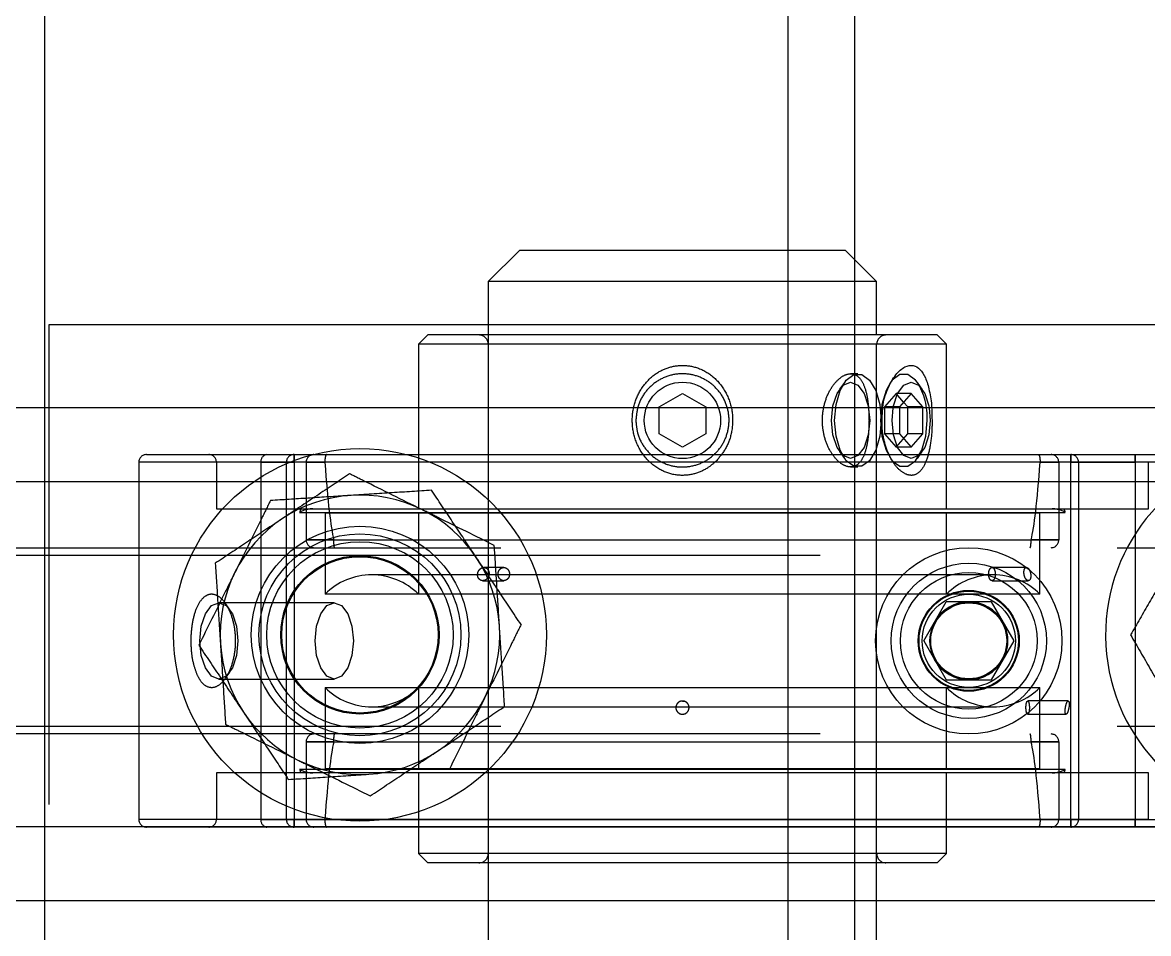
# Model space of a CAD drawing. Header units: metres. Extents: x 0 to 21025, y 0 to 14850.
# Drawn here: x 2041.1 to 2113.6, y 9340.4 to 9399.1 of the extents above; entities that cross this region are included whole.
import ezdxf

# ---------------------------------------------------------------- set-up
doc = ezdxf.new("R2010")
doc.units = ezdxf.units.M
doc.header["$LTSCALE"] = 25
doc.linetypes.add('HIDDEN2', pattern=[4.7625, 3.175, -1.5875])
for name, color, linetype in [('SL1', 8, 'Continuous'), ('SL4', 4, 'Continuous'), ('ST1', 7, 'HIDDEN2')]:
    doc.layers.add(name, color=color, linetype=linetype)

msp = doc.modelspace()

# ---------------------------------------------------------------- linework, layer by layer
at = {"layer": 'SL1'}
for p, q in [((2042.517, 9374.249), (2042.517, 9489.894)), ((2094.667, 8531.202), (2094.667, 9454.163)), ((2090.367, 8525.624), (2090.367, 9448.585)), ((2042.517, 9008.519), (2042.517, 9374.249))]:
    msp.add_line(p, q, dxfattribs=at)
at = {"layer": 'SL4'}
for p, q in [((2073.064, 9384.384), (2071.064, 9382.384)), ((2094.064, 9384.384), (2073.064, 9384.384)), ((2096.064, 9382.384), (2094.064, 9384.384)), ((2071.064, 9382.384), (2071.064, 9378.949)), ((2096.064, 9382.384), (2071.064, 9382.384)), ((2096.064, 9378.949), (2096.064, 9382.384)), ((2042.802, 9374.249), (2042.802, 9379.634)), ((2042.802, 9379.634), (2071.064, 9379.634)), ((2096.064, 9379.634), (2142.802, 9379.634)), ((2067.164, 9378.949), (2066.564, 9378.349)), ((2099.964, 9378.949), (2067.164, 9378.949)), ((2100.564, 9378.349), (2099.964, 9378.949)), ((2066.564, 9378.349), (2066.564, 9374.249)), ((2100.564, 9378.349), (2066.564, 9378.349)), ((2100.564, 9374.249), (2100.564, 9378.349)), ((2098.996, 9375.456), (2098.684, 9375.898)), ((2098.287, 9375.181), (2097.537, 9374.315)), ((2099.037, 9374.315), (2098.287, 9375.181)), ((2098.062, 9374.315), (2097.799, 9374.618)), ((2248.821, 9374.249), (1961.996, 9374.249)), ((2097.537, 9374.315), (2097.537, 9374.249)), ((2098.062, 9374.249), (2098.062, 9374.315)), ((2099.037, 9374.315), (2098.062, 9374.315)), ((2099.037, 9374.249), (2099.037, 9374.315)), ((2248.996, 9369.491), (1957.238, 9369.491)), ((2099.097, 9359.249), (2100.547, 9361.759)), ((2103.445, 9361.759), (2100.547, 9361.759)), ((2103.445, 9361.759), (2104.894, 9359.249)), ((2099.097, 9359.249), (2100.547, 9356.739)), ((2104.894, 9359.249), (2103.445, 9356.739)), ((2100.547, 9356.739), (2103.445, 9356.739)), ((2215.019, 9347.261), (1988.496, 9347.261)), ((2248.996, 9342.499), (1957.238, 9342.499))]:
    msp.add_line(p, q, dxfattribs=at)
at = {"layer": 'SL4', "flags": 128}
for points in [[(2098.684, 9375.898), (2098.568, 9376.047), (2098.078, 9376.403), (2097.557, 9376.403), (2097.068, 9376.047), (2096.952, 9375.898)], [(2097.124, 9374.249), (2097.151, 9374.389), (2097.417, 9375.187), (2097.816, 9375.72), (2098.287, 9375.907), (2098.757, 9375.72), (2099.156, 9375.187), (2099.422, 9374.389), (2099.449, 9374.249)]]:
    msp.add_lwpolyline(points, dxfattribs=at)
at = {"layer": 'SL4'}
for radius in [6, 5, 4.4]:
    msp.add_circle((2101.996, 9359.249), radius, dxfattribs=at)
for start, end in [(90, 150), (30, 90), (150, 210), (330, 30), (210, 270), (270, 330)]:
    msp.add_arc((2101.996, 9359.249), 2.51, start, end, dxfattribs=at)
msp.add_open_spline([(2096.464, 9374.249), (2096.465, 9374.266), (2096.48, 9374.707), (2096.762, 9375.501), (2097.262, 9376.424), (2097.868, 9376.944), (2098.42, 9377.039), (2098.874, 9376.776), (2099.23, 9376.212), (2099.474, 9375.359), (2099.598, 9374.654), (2099.604, 9374.256), (2099.604, 9374.249)], degree=3, knots=[0, 0, 0, 0, 0.00591, 0.146955, 0.285029, 0.413687, 0.529459, 0.63783, 0.74813, 0.86729, 0.997456, 1, 1, 1, 1], dxfattribs=at)
at = {"layer": 'ST1'}
for p, q in [((2071.064, 9379.634), (2096.064, 9379.634)), ((2071.064, 9378.949), (2071.064, 9287.384)), ((2096.064, 9287.384), (2096.064, 9378.949)), ((2071.064, 9378.349), (2071.064, 9345.549)), ((2096.064, 9345.549), (2096.064, 9378.349)), ((2093.992, 9375.898), (2093.68, 9375.456)), ((2094.858, 9376.449), (2094.382, 9376.449)), ((2097.188, 9376.232), (2096.952, 9375.898)), ((2082.064, 9374.315), (2083.564, 9375.181)), ((2083.564, 9375.181), (2085.064, 9374.315)), ((2097.312, 9375.181), (2096.562, 9374.315)), ((2097.799, 9374.618), (2097.312, 9375.181)), ((2098.287, 9375.181), (2097.312, 9375.181)), ((2042.802, 9229.634), (2042.802, 9374.249)), ((2066.564, 9374.249), (2066.564, 9367.749)), ((2082.064, 9372.583), (2082.064, 9374.315)), ((2085.064, 9374.315), (2085.064, 9372.583)), ((2097.537, 9374.315), (2096.562, 9374.315)), ((2096.562, 9374.315), (2096.562, 9372.583)), ((2097.057, 9373.449), (2097.124, 9374.249)), ((2097.537, 9374.249), (2097.537, 9372.583)), ((2098.062, 9372.583), (2098.062, 9374.249)), ((2099.037, 9372.583), (2099.037, 9374.249)), ((2100.564, 9367.749), (2100.564, 9374.249)), ((2083.564, 9371.717), (2082.064, 9372.583)), ((2085.064, 9372.583), (2083.564, 9371.717)), ((2097.537, 9372.583), (2096.562, 9372.583)), ((2096.562, 9372.583), (2097.312, 9371.717)), ((2097.312, 9371.717), (2098.062, 9372.583)), ((2097.537, 9372.583), (2098.287, 9371.717)), ((2099.037, 9372.583), (2098.062, 9372.583)), ((2098.287, 9371.717), (2099.037, 9372.583)), ((2098.287, 9371.717), (2097.312, 9371.717)), ((2049.064, 9371.249), (2056.812, 9371.249)), ((2056.812, 9371.249), (2058.564, 9371.249)), ((2058.564, 9371.249), (2058.564, 9370.749)), ((2058.564, 9371.249), (2059.839, 9371.249)), ((2058.564, 9370.749), (2058.564, 9371.249)), ((2059.839, 9371.249), (2060.657, 9371.249)), ((2060.657, 9371.249), (2106.472, 9371.249)), ((2093.68, 9371.441), (2093.992, 9370.999)), ((2096.952, 9370.999), (2097.186, 9370.668)), ((2098.684, 9370.999), (2098.996, 9371.441)), ((2106.472, 9371.249), (2107.289, 9371.249)), ((2107.289, 9371.249), (2108.564, 9371.249)), ((2108.564, 9371.249), (2108.564, 9370.749)), ((2108.564, 9371.249), (2112.714, 9371.249)), ((2108.564, 9370.749), (2108.564, 9371.249)), ((2112.714, 9371.249), (2112.714, 9370.749)), ((2112.714, 9371.249), (2145.064, 9371.249)), ((2112.714, 9370.749), (2112.714, 9371.249)), ((2048.564, 9370.749), (2048.564, 9347.749)), ((2056.425, 9370.749), (2048.613, 9370.749)), ((2053.564, 9370.749), (2053.564, 9367.749)), ((2113.564, 9370.749), (2053.564, 9370.749)), ((2058.064, 9370.749), (2056.425, 9370.749)), ((2056.425, 9370.749), (2056.425, 9347.749)), ((2056.425, 9370.749), (2058.064, 9370.749)), ((2058.064, 9347.749), (2058.064, 9370.749)), ((2058.564, 9370.749), (2058.064, 9370.749)), ((2058.064, 9370.749), (2058.564, 9370.749)), ((2059.339, 9370.749), (2058.564, 9370.749)), ((2058.564, 9370.749), (2058.564, 9347.749)), ((2059.339, 9370.749), (2059.339, 9365.749)), ((2060.542, 9370.749), (2059.339, 9370.749)), ((2059.339, 9370.749), (2060.542, 9370.749)), ((2060.541, 9370.765), (2060.542, 9370.749)), ((2106.587, 9370.765), (2060.541, 9370.765)), ((2113.564, 9370.749), (2084.812, 9370.749)), ((2094.386, 9370.449), (2094.858, 9370.449)), ((2106.586, 9370.749), (2106.587, 9370.765)), ((2107.789, 9370.749), (2106.586, 9370.749)), ((2106.586, 9370.749), (2107.789, 9370.749)), ((2107.789, 9370.749), (2107.789, 9365.749)), ((2108.564, 9370.749), (2107.789, 9370.749)), ((2108.564, 9347.749), (2108.564, 9370.749)), ((2109.064, 9370.749), (2108.564, 9370.749)), ((2108.564, 9370.749), (2109.064, 9370.749)), ((2109.064, 9370.749), (2109.064, 9347.749)), ((2112.714, 9370.749), (2109.064, 9370.749)), ((2109.064, 9370.749), (2112.714, 9370.749)), ((2112.714, 9370.749), (2112.714, 9347.749)), ((2145.064, 9370.749), (2112.714, 9370.749)), ((2113.564, 9367.749), (2113.564, 9370.749)), ((2251.996, 9369.491), (1957.238, 9369.491)), ((2053.564, 9367.749), (2083.564, 9367.749)), ((2058.917, 9367.526), (2108.211, 9367.526)), ((2060.554, 9367.499), (2083.564, 9367.499)), ((2060.554, 9367.499), (2060.554, 9362.254)), ((2066.564, 9367.499), (2066.564, 9362.254)), ((2083.564, 9367.749), (2113.564, 9367.749)), ((2083.564, 9367.499), (2106.575, 9367.499)), ((2100.564, 9362.254), (2100.564, 9367.499)), ((2106.575, 9362.254), (2106.575, 9367.499)), ((2059.339, 9365.749), (2061.119, 9365.749)), ((2061.119, 9365.749), (2059.339, 9365.749)), ((2061.119, 9365.749), (2061.117, 9365.765)), ((2061.117, 9365.765), (2106.011, 9365.765)), ((2106.011, 9365.765), (2106.009, 9365.749)), ((2106.009, 9365.749), (2107.789, 9365.749)), ((2107.789, 9365.749), (2106.009, 9365.749)), ((1992.496, 9365.249), (2211.496, 9365.249)), ((2211.496, 9364.749), (1992.496, 9364.749)), ((2072.059, 9363.974), (2070.781, 9363.974)), ((2105.706, 9363.974), (2103.492, 9363.974)), ((2103.569, 9363.499), (2063.559, 9363.499)), ((2070.71, 9363.124), (2072.059, 9363.124)), ((2103.492, 9363.124), (2105.828, 9363.124)), ((2106.575, 9362.254), (2060.554, 9362.254)), ((2061.148, 9361.707), (2053.722, 9361.707)), ((2054.432, 9361.256), (2054.147, 9361.659)), ((2054.156, 9356.851), (2054.432, 9357.241)), ((2053.722, 9356.79), (2061.148, 9356.79)), ((2060.554, 9356.243), (2106.575, 9356.243)), ((2060.554, 9356.243), (2060.554, 9350.999)), ((2066.564, 9356.243), (2066.564, 9350.999)), ((2100.564, 9350.999), (2100.564, 9356.243)), ((2106.575, 9350.999), (2106.575, 9356.243)), ((2063.559, 9354.999), (2103.569, 9354.999)), ((2108.397, 9355.374), (2105.791, 9355.374)), ((2083.799, 9354.594), (2083.771, 9354.582)), ((2083.854, 9354.64), (2083.799, 9354.594)), ((2105.79, 9354.524), (2108.261, 9354.524)), ((1992.496, 9353.749), (2211.496, 9353.749)), ((2211.496, 9353.249), (1992.496, 9353.249)), ((2061.119, 9352.749), (2059.339, 9352.749)), ((2059.339, 9352.749), (2059.339, 9347.749)), ((2059.339, 9352.749), (2061.119, 9352.749)), ((2061.117, 9352.732), (2061.119, 9352.749)), ((2106.011, 9352.732), (2061.117, 9352.732)), ((2107.789, 9352.749), (2106.009, 9352.749)), ((2106.009, 9352.749), (2106.011, 9352.732)), ((2106.009, 9352.749), (2107.789, 9352.749)), ((2107.789, 9352.749), (2107.789, 9347.749)), ((2113.564, 9350.749), (2053.564, 9350.749)), ((2053.564, 9350.749), (2053.564, 9347.749)), ((2108.211, 9350.971), (2058.917, 9350.971)), ((2083.564, 9350.999), (2060.554, 9350.999)), ((2066.564, 9350.749), (2066.564, 9345.549)), ((2106.575, 9350.999), (2083.564, 9350.999)), ((2100.564, 9345.549), (2100.564, 9350.749)), ((2113.564, 9347.749), (2113.564, 9350.749)), ((2056.425, 9347.749), (2048.613, 9347.749)), ((2113.564, 9347.749), (2053.564, 9347.749)), ((2056.425, 9347.749), (2058.064, 9347.749)), ((2058.064, 9347.749), (2056.425, 9347.749)), ((2058.564, 9347.749), (2058.064, 9347.749)), ((2058.064, 9347.749), (2058.564, 9347.749)), ((2058.564, 9347.749), (2059.339, 9347.749)), ((2058.564, 9347.749), (2058.564, 9347.249)), ((2058.564, 9347.249), (2058.564, 9347.749)), ((2059.339, 9347.749), (2060.542, 9347.749)), ((2060.542, 9347.749), (2059.339, 9347.749)), ((2060.542, 9347.749), (2060.541, 9347.732)), ((2060.541, 9347.732), (2106.587, 9347.732)), ((2106.586, 9347.749), (2107.789, 9347.749)), ((2106.587, 9347.732), (2106.586, 9347.749)), ((2107.789, 9347.749), (2106.586, 9347.749)), ((2107.789, 9347.749), (2108.564, 9347.749)), ((2108.564, 9347.749), (2108.564, 9347.249)), ((2109.064, 9347.749), (2108.564, 9347.749)), ((2108.564, 9347.249), (2108.564, 9347.749)), ((2108.564, 9347.749), (2109.064, 9347.749)), ((2109.064, 9347.749), (2112.714, 9347.749)), ((2112.714, 9347.749), (2109.064, 9347.749)), ((2112.714, 9347.749), (2112.714, 9347.249)), ((2112.714, 9347.749), (2145.064, 9347.749)), ((2112.714, 9347.249), (2112.714, 9347.749)), ((2251.996, 9347.261), (1951.996, 9347.261)), ((2056.812, 9347.249), (2049.064, 9347.249)), ((2058.564, 9347.249), (2056.812, 9347.249)), ((2059.839, 9347.249), (2058.564, 9347.249)), ((2060.657, 9347.249), (2059.839, 9347.249)), ((2106.472, 9347.249), (2060.657, 9347.249)), ((2107.289, 9347.249), (2106.472, 9347.249)), ((2108.564, 9347.249), (2107.289, 9347.249)), ((2112.714, 9347.249), (2108.564, 9347.249)), ((2145.064, 9347.249), (2112.714, 9347.249)), ((2100.564, 9345.549), (2066.564, 9345.549)), ((2066.564, 9345.549), (2067.164, 9344.949)), ((2099.964, 9344.949), (2100.564, 9345.549)), ((2099.964, 9344.949), (2067.164, 9344.949))]:
    msp.add_line(p, q, dxfattribs=at)
at = {"layer": 'ST1', "flags": 128}
for points in [[(2093.16, 9373.449), (2093.254, 9374.389), (2093.52, 9375.187), (2093.919, 9375.72), (2094.389, 9375.907), (2094.86, 9375.72), (2095.259, 9375.187), (2095.525, 9374.389), (2095.619, 9373.449), (2095.525, 9372.508), (2095.259, 9371.71), (2094.86, 9371.177), (2094.389, 9370.99), (2093.919, 9371.177), (2093.52, 9371.71), (2093.254, 9372.508), (2093.16, 9373.449)], [(2096.358, 9373.449), (2096.268, 9372.423), (2096.007, 9371.52), (2095.608, 9370.851), (2095.119, 9370.494), (2094.598, 9370.494), (2094.108, 9370.851), (2093.709, 9371.52), (2093.449, 9372.423), (2093.358, 9373.449), (2093.449, 9374.475), (2093.709, 9375.377), (2094.108, 9376.047), (2094.598, 9376.403), (2095.119, 9376.403), (2095.608, 9376.047), (2096.007, 9375.377), (2096.268, 9374.475), (2096.358, 9373.449)], [(2096.952, 9375.898), (2096.669, 9375.377), (2096.408, 9374.475), (2096.318, 9373.449), (2096.408, 9372.423), (2096.669, 9371.52), (2097.068, 9370.851), (2097.557, 9370.494), (2098.078, 9370.494), (2098.568, 9370.851), (2098.967, 9371.52), (2099.227, 9372.423), (2099.318, 9373.449)], [(2099.449, 9374.249), (2099.516, 9373.449), (2099.422, 9372.508), (2099.156, 9371.71), (2098.757, 9371.177), (2098.287, 9370.99), (2097.816, 9371.177), (2097.417, 9371.71), (2097.151, 9372.508), (2097.057, 9373.449), (2097.057, 9373.449)], [(2053.722, 9361.707), (2054.192, 9361.52), (2054.591, 9360.987), (2054.858, 9360.189), (2054.951, 9359.249), (2054.858, 9358.308), (2054.591, 9357.51), (2054.192, 9356.977), (2053.722, 9356.79), (2053.252, 9356.977), (2052.853, 9357.51), (2052.586, 9358.308), (2052.493, 9359.249), (2052.586, 9360.189), (2052.853, 9360.987), (2053.252, 9361.52), (2053.722, 9361.707)], [(2062.378, 9359.249), (2062.284, 9358.308), (2062.018, 9357.51), (2061.619, 9356.977), (2061.148, 9356.79), (2060.678, 9356.977), (2060.279, 9357.51), (2060.013, 9358.308), (2059.919, 9359.249), (2060.013, 9360.189), (2060.279, 9360.987), (2060.678, 9361.52), (2061.148, 9361.707), (2061.619, 9361.52), (2062.018, 9360.987), (2062.284, 9360.189), (2062.378, 9359.249)]]:
    msp.add_lwpolyline(points, dxfattribs=at)
at = {"layer": 'ST1'}
for centre, radius in [((2083.564, 9373.449), 2.459), ((2062.802, 9359.634), 12), ((2062.802, 9359.634), 7), ((2062.802, 9359.634), 6.5), ((2062.802, 9359.634), 6), ((2062.802, 9359.634), 5.1), ((2062.802, 9359.634), 5.036), ((2101.996, 9359.249), 4.4), ((2101.996, 9359.249), 3.25), ((2101.996, 9359.249), 3.25), ((2101.996, 9359.249), 3.2), ((2101.996, 9359.249), 3), ((2101.996, 9359.249), 2.5), ((2101.996, 9359.249), 2.445)]:
    msp.add_circle(centre, radius, dxfattribs=at)
for centre, radius, start, end in [((2070.464, 9378.349), 0.6, 0, 90), ((2096.664, 9378.349), 0.6, 90, 180), ((2094.982, 9373.633), 4.34, 357.56146, 31.46017), ((2122.802, 9359.634), 12, 17.92265, 270), ((2049.064, 9370.749), 0.5, 90, 180), ((2053.064, 9370.749), 0.5, 0, 90), ((2056.877, 9370.798), 0.455, 98.12626, 186.29276), ((2058.564, 9370.749), 0.5, 90, 180), ((2059.839, 9370.749), 0.5, 90, 180), ((2107.289, 9370.749), 0.5, 0, 90), ((2108.564, 9370.749), 0.5, 0, 90), ((2062.802, 9359.634), 9, 63.66434, 123.66434), ((2059.758, 9366.049), 1.7, 90, 119.64451), ((2083.564, 9359.249), 26, 160.91788, 161.43593), ((2062.802, 9359.634), 9, 3.66434, 63.66434), ((2107.37, 9366.049), 1.7, 60.35549, 90), ((2083.564, 9359.249), 26, 18.56407, 19.08212), ((2062.802, 9359.634), 9, 123.66434, 183.66434), ((2059.839, 9365.749), 0.5, 180, 270), ((2107.289, 9365.749), 0.5, 270, 0), ((2063.559, 9359.249), 4.25, 90, 135), ((2063.559, 9359.249), 4.25, 45, 90), ((2103.569, 9359.249), 4.25, 90, 135), ((2103.569, 9359.249), 4.25, 45, 90), ((2062.802, 9359.634), 9, 303.66434, 3.66434), ((2062.802, 9359.634), 9, 183.66434, 243.66434), ((2063.559, 9359.249), 4.25, 225, 270), ((2063.559, 9359.249), 4.25, 270, 315), ((2103.569, 9359.249), 4.25, 225, 270), ((2103.569, 9359.249), 4.25, 270, 315), ((2059.839, 9352.749), 0.5, 90, 180), ((2107.289, 9352.749), 0.5, 0, 90), ((2062.802, 9359.634), 9, 243.66434, 303.66434), ((2083.564, 9359.249), 26, 198.56407, 199.08212), ((2059.758, 9352.449), 1.7, 240.35549, 270), ((2107.37, 9352.449), 1.7, 270, 299.64451), ((2083.564, 9359.249), 26, 340.91788, 341.43593), ((2049.064, 9347.749), 0.5, 180, 270), ((2053.064, 9347.749), 0.5, 270, 0), ((2056.877, 9347.699), 0.455, 173.70724, 261.87374), ((2058.564, 9347.749), 0.5, 180, 270), ((2059.839, 9347.749), 0.5, 180, 270), ((2107.289, 9347.749), 0.5, 270, 0), ((2108.564, 9347.749), 0.5, 270, 0), ((2070.464, 9345.549), 0.6, 270, 0), ((2096.664, 9345.549), 0.6, 180, 270)]:
    msp.add_arc(centre, radius, start, end, dxfattribs=at)
for centre, start_param, end_param in [((2061.379, 9427.691), 2.718733, 3.012905), ((2105.749, 9427.691), 3.27028, 3.564453), ((2061.379, 9290.806), 0.128688, 0.42286), ((2105.749, 9290.806), 5.860325, 6.154498)]:
    msp.add_ellipse(centre, major_axis=(0, 62.443), ratio=0.03267, start_param=start_param, end_param=end_param, dxfattribs=at)
for points, knots in [([(2085.733, 9370.827), (2085.95, 9371.084), (2086.422, 9371.643), (2086.795, 9372.755), (2086.826, 9374.008), (2086.438, 9375.229), (2085.676, 9376.229), (2084.66, 9376.856), (2083.573, 9377.052), (2082.558, 9376.87), (2081.665, 9376.379), (2080.93, 9375.599), (2080.429, 9374.554), (2080.266, 9373.329), (2080.51, 9372.075), (2081.152, 9370.979), (2082.099, 9370.21), (2083.183, 9369.866), (2084.23, 9369.929), (2085.099, 9370.276), (2085.538, 9370.658), (2085.733, 9370.827)], [0, 0, 0, 0, 0.04745, 0.103248, 0.162056, 0.221908, 0.281024, 0.336861, 0.387261, 0.433653, 0.47991, 0.52936, 0.583473, 0.64144, 0.701139, 0.760736, 0.81805, 0.870385, 0.917776, 0.963632, 1, 1, 1, 1]), ([(2080.564, 9373.449), (2080.596, 9373.78), (2080.661, 9374.444), (2081.161, 9375.331), (2081.906, 9376.018), (2082.851, 9376.422), (2083.87, 9376.489), (2084.842, 9376.223), (2085.675, 9375.658), (2086.286, 9374.842), (2086.593, 9373.863), (2086.559, 9372.846), (2086.201, 9371.908), (2085.557, 9371.131), (2084.681, 9370.602), (2083.677, 9370.394), (2082.673, 9370.527), (2081.772, 9370.974), (2081.064, 9371.694), (2080.635, 9372.563), (2080.586, 9373.176), (2080.564, 9373.449)], [0, 0, 0, 0, 0.052628, 0.10522, 0.158773, 0.212997, 0.266197, 0.318318, 0.370893, 0.424779, 0.478873, 0.531644, 0.583647, 0.636606, 0.690767, 0.74453, 0.796954, 0.849149, 0.902518, 0.956758, 1, 1, 1, 1]), ([(2095.573, 9373.449), (2095.564, 9373.78), (2095.546, 9374.444), (2095.394, 9375.331), (2095.132, 9376.018), (2094.74, 9376.422), (2094.245, 9376.489), (2093.704, 9376.223), (2093.185, 9375.658), (2092.771, 9374.842), (2092.552, 9373.863), (2092.577, 9372.846), (2092.83, 9371.908), (2093.262, 9371.131), (2093.798, 9370.602), (2094.345, 9370.394), (2094.818, 9370.527), (2095.182, 9370.974), (2095.425, 9371.694), (2095.553, 9372.563), (2095.567, 9373.176), (2095.573, 9373.449)], [0, 0, 0, 0, 0.052628, 0.10522, 0.158773, 0.212997, 0.266197, 0.318318, 0.370893, 0.424779, 0.478873, 0.531644, 0.583647, 0.636606, 0.690767, 0.74453, 0.796954, 0.849149, 0.902518, 0.956758, 1, 1, 1, 1]), ([(2098.013, 9369.956), (2097.829, 9370.056), (2097.467, 9370.252), (2096.968, 9370.954), (2096.583, 9371.888), (2096.362, 9373.045), (2096.43, 9373.847), (2096.464, 9374.249)], [0, 0, 0, 0, 0.188446, 0.370052, 0.568648, 0.784106, 1, 1, 1, 1]), ([(2099.604, 9374.249), (2099.621, 9373.841), (2099.655, 9373.01), (2099.532, 9371.78), (2099.27, 9370.751), (2098.86, 9370.087), (2098.411, 9369.864), (2098.119, 9369.931), (2098.013, 9369.956)], [0, 0, 0, 0, 0.183853, 0.375084, 0.564563, 0.744484, 0.907295, 1, 1, 1, 1]), ([(2060.657, 9371.249), (2060.656, 9371.249), (2060.647, 9371.248), (2060.625, 9371.238), (2060.594, 9371.184), (2060.565, 9371.075), (2060.546, 9370.93), (2060.543, 9370.82), (2060.541, 9370.765)], [0, 0, 0, 0, 0.00841, 0.140315, 0.359805, 0.574575, 0.787251, 1, 1, 1, 1]), ([(2106.472, 9371.249), (2106.472, 9371.249), (2106.481, 9371.248), (2106.503, 9371.238), (2106.535, 9371.184), (2106.563, 9371.075), (2106.582, 9370.93), (2106.585, 9370.82), (2106.587, 9370.765)], [0, 0, 0, 0, 0.00841, 0.140315, 0.359805, 0.574575, 0.787251, 1, 1, 1, 1]), ([(2062.137, 9370.005), (2061.435, 9369.537), (2060.018, 9368.593), (2058.552, 9367.617), (2057.813, 9367.124)], [0, 0, 0, 0, 0.495458, 1, 1, 1, 1]), ([(2066.794, 9367.699), (2065.527, 9368.327), (2063.951, 9369.107), (2062.435, 9369.857), (2062.137, 9370.005)], [0, 0, 0, 0, 0.803647, 1, 1, 1, 1]), ([(2067.412, 9368.947), (2066.57, 9368.893), (2064.87, 9368.784), (2063.113, 9368.672), (2062.226, 9368.615)], [0, 0, 0, 0, 0.495458, 1, 1, 1, 1]), ([(2070.292, 9364.623), (2070.224, 9364.725), (2069.707, 9365.501), (2068.732, 9366.965), (2067.855, 9368.282), (2067.412, 9368.947)], [0, 0, 0, 0, 0.07009, 0.530784, 1, 1, 1, 1]), ([(2057.041, 9368.283), (2056.847, 9367.892), (2056.096, 9366.374), (2055.315, 9364.797), (2054.736, 9363.626)], [0, 0, 0, 0, 0.257551, 1, 1, 1, 1]), ([(2062.226, 9368.615), (2062.104, 9368.607), (2061.173, 9368.548), (2059.418, 9368.435), (2057.838, 9368.334), (2057.041, 9368.283)], [0, 0, 0, 0, 0.07009, 0.530784, 1, 1, 1, 1]), ([(2071.451, 9365.394), (2070.253, 9365.987), (2068.717, 9366.748), (2067.142, 9367.528), (2066.794, 9367.699)], [0, 0, 0, 0, 0.779636, 1, 1, 1, 1]), ([(2057.813, 9367.124), (2057.71, 9367.056), (2056.934, 9366.539), (2055.47, 9365.564), (2054.153, 9364.687), (2053.488, 9364.244)], [0, 0, 0, 0, 0.07009, 0.530784, 1, 1, 1, 1]), ([(2061.185, 9365.249), (2061.176, 9365.256), (2061.159, 9365.27), (2061.138, 9365.385), (2061.123, 9365.551), (2061.121, 9365.683), (2061.119, 9365.749)], [0, 0, 0, 0, 0.2499999, 0.4999999, 0.7499999, 1, 1, 1, 1]), ([(2105.944, 9365.249), (2105.952, 9365.256), (2105.969, 9365.27), (2105.99, 9365.385), (2106.006, 9365.551), (2106.008, 9365.683), (2106.009, 9365.749)], [0, 0, 0, 0, 0.25, 0.5, 0.75, 1, 1, 1, 1]), ([(2071.783, 9360.209), (2071.775, 9360.332), (2071.716, 9361.263), (2071.603, 9363.018), (2071.502, 9364.597), (2071.451, 9365.394)], [0, 0, 0, 0, 0.07009, 0.530784, 1, 1, 1, 1]), ([(2073.173, 9360.298), (2072.705, 9361), (2071.761, 9362.418), (2070.785, 9363.883), (2070.292, 9364.623)], [0, 0, 0, 0, 0.495458, 1, 1, 1, 1]), ([(2054.736, 9363.626), (2054.526, 9363.203), (2053.746, 9361.627), (2052.986, 9360.092), (2052.431, 9358.969)], [0, 0, 0, 0, 0.268634, 1, 1, 1, 1]), ([(2053.488, 9364.244), (2053.542, 9363.402), (2053.651, 9361.702), (2053.763, 9359.945), (2053.82, 9359.058)], [0, 0, 0, 0, 0.495458, 1, 1, 1, 1]), ([(2071.105, 9363.493), (2071.111, 9363.541), (2071.121, 9363.638), (2071.083, 9363.776), (2071.009, 9363.886), (2070.904, 9363.957), (2070.782, 9363.982), (2070.657, 9363.958), (2070.542, 9363.889), (2070.449, 9363.783), (2070.389, 9363.65), (2070.368, 9363.504), (2070.39, 9363.362), (2070.454, 9363.242), (2070.551, 9363.157), (2070.669, 9363.118), (2070.794, 9363.127), (2070.914, 9363.182), (2071.014, 9363.278), (2071.078, 9363.388), (2071.098, 9363.463), (2071.105, 9363.493)], [0, 0, 0, 0, 0.054736, 0.109478, 0.16399, 0.217847, 0.270979, 0.323642, 0.376288, 0.429367, 0.483144, 0.537587, 0.592374, 0.64702, 0.701097, 0.754439, 0.80721, 0.859817, 0.912724, 0.966267, 1, 1, 1, 1]), ([(2072.059, 9363.974), (2072.018, 9363.969), (2071.935, 9363.959), (2071.825, 9363.886), (2071.742, 9363.778), (2071.695, 9363.644), (2071.688, 9363.498), (2071.723, 9363.359), (2071.796, 9363.241), (2071.899, 9363.157), (2072.019, 9363.118), (2072.145, 9363.127), (2072.262, 9363.184), (2072.356, 9363.282), (2072.416, 9363.41), (2072.436, 9363.553), (2072.413, 9363.696), (2072.351, 9363.823), (2072.255, 9363.918), (2072.152, 9363.967), (2072.085, 9363.972), (2072.059, 9363.974)], [0, 0, 0, 0, 0.053682, 0.107365, 0.161053, 0.214745, 0.26843, 0.322109, 0.375792, 0.429482, 0.483172, 0.536855, 0.590534, 0.644219, 0.697911, 0.751599, 0.805279, 0.85896, 0.912648, 0.96634, 1, 1, 1, 1]), ([(2103.492, 9363.974), (2103.468, 9363.969), (2103.42, 9363.959), (2103.355, 9363.886), (2103.306, 9363.778), (2103.277, 9363.644), (2103.273, 9363.498), (2103.294, 9363.359), (2103.338, 9363.241), (2103.398, 9363.157), (2103.469, 9363.118), (2103.541, 9363.127), (2103.608, 9363.184), (2103.66, 9363.282), (2103.694, 9363.41), (2103.705, 9363.553), (2103.692, 9363.696), (2103.657, 9363.823), (2103.604, 9363.918), (2103.545, 9363.967), (2103.507, 9363.972), (2103.492, 9363.974)], [0, 0, 0, 0, 0.0536825, 0.1073648, 0.1610528, 0.2147445, 0.2684301, 0.3221091, 0.3757915, 0.4294819, 0.4831724, 0.536855, 0.590534, 0.6442193, 0.6979111, 0.7515992, 0.8052795, 0.8589598, 0.912648, 0.9663397, 1, 1, 1, 1]), ([(2105.718, 9363.178), (2105.742, 9363.159), (2105.791, 9363.121), (2105.863, 9363.121), (2105.925, 9363.166), (2105.969, 9363.254), (2105.991, 9363.374), (2105.988, 9363.516), (2105.96, 9363.662), (2105.91, 9363.795), (2105.843, 9363.9), (2105.768, 9363.964), (2105.694, 9363.981), (2105.628, 9363.95), (2105.578, 9363.875), (2105.548, 9363.763), (2105.543, 9363.627), (2105.564, 9363.48), (2105.608, 9363.342), (2105.662, 9363.238), (2105.702, 9363.195), (2105.718, 9363.178)], [0, 0, 0, 0, 0.052764, 0.105537, 0.158138, 0.210944, 0.264331, 0.318437, 0.373091, 0.427875, 0.482301, 0.536036, 0.589068, 0.641695, 0.694383, 0.747562, 0.801454, 0.85598, 0.910778, 0.965356, 1, 1, 1, 1]), ([(2115.007, 9364.134), (2114.946, 9364.027), (2114.479, 9363.219), (2113.6, 9361.696), (2112.809, 9360.325), (2112.409, 9359.634)], [0, 0, 0, 0, 0.07009, 0.530784, 1, 1, 1, 1]), ([(2052.274, 9357.156), (2052.194, 9357.386), (2052.021, 9357.881), (2051.904, 9358.839), (2051.917, 9359.882), (2052.082, 9360.868), (2052.385, 9361.658), (2052.798, 9362.151), (2053.271, 9362.303), (2053.754, 9362.124), (2054.198, 9361.648), (2054.556, 9360.916), (2054.779, 9359.985), (2054.822, 9358.948), (2054.666, 9357.928), (2054.333, 9357.063), (2053.88, 9356.467), (2053.383, 9356.205), (2052.91, 9356.284), (2052.531, 9356.627), (2052.351, 9356.997), (2052.274, 9357.156)], [0, 0, 0, 0, 0.047292, 0.102091, 0.158296, 0.214989, 0.271005, 0.325251, 0.37727, 0.427786, 0.478331, 0.530322, 0.584384, 0.640206, 0.696866, 0.753228, 0.808134, 0.860843, 0.911693, 0.962052, 1, 1, 1, 1]), ([(2073.173, 9360.298), (2072.979, 9359.907), (2072.228, 9358.389), (2071.447, 9356.812), (2070.868, 9355.641)], [0, 0, 0, 0, 0.257551, 1, 1, 1, 1]), ([(2072.115, 9355.023), (2072.061, 9355.865), (2071.953, 9357.565), (2071.84, 9359.322), (2071.783, 9360.209)], [0, 0, 0, 0, 0.495458, 1, 1, 1, 1]), ([(2112.409, 9359.634), (2112.831, 9358.903), (2113.683, 9357.428), (2114.563, 9355.903), (2115.007, 9355.134)], [0, 0, 0, 0, 0.495458, 1, 1, 1, 1]), ([(2052.431, 9358.969), (2052.898, 9358.267), (2053.843, 9356.849), (2054.819, 9355.384), (2055.311, 9354.645)], [0, 0, 0, 0, 0.495458, 1, 1, 1, 1]), ([(2053.82, 9359.058), (2053.828, 9358.935), (2053.888, 9358.005), (2054, 9356.25), (2054.101, 9354.67), (2054.152, 9353.873)], [0, 0, 0, 0, 0.07009, 0.530784, 1, 1, 1, 1]), ([(2070.868, 9355.641), (2070.658, 9355.217), (2069.878, 9353.641), (2069.118, 9352.107), (2068.562, 9350.984)], [0, 0, 0, 0, 0.268634, 1, 1, 1, 1]), ([(2067.791, 9352.143), (2067.893, 9352.211), (2068.669, 9352.728), (2070.133, 9353.703), (2071.451, 9354.58), (2072.115, 9355.023)], [0, 0, 0, 0, 0.07009, 0.530784, 1, 1, 1, 1]), ([(2083.564, 9355.374), (2083.612, 9355.369), (2083.708, 9355.359), (2083.835, 9355.286), (2083.931, 9355.178), (2083.987, 9355.044), (2083.994, 9354.898), (2083.954, 9354.759), (2083.869, 9354.641), (2083.75, 9354.557), (2083.61, 9354.518), (2083.465, 9354.527), (2083.331, 9354.584), (2083.223, 9354.682), (2083.154, 9354.81), (2083.131, 9354.953), (2083.157, 9355.096), (2083.229, 9355.223), (2083.338, 9355.318), (2083.457, 9355.367), (2083.534, 9355.372), (2083.564, 9355.374)], [0, 0, 0, 0, 0.053682, 0.107365, 0.161053, 0.214745, 0.26843, 0.322109, 0.375792, 0.429482, 0.483172, 0.536855, 0.590534, 0.644219, 0.697911, 0.751599, 0.805279, 0.85896, 0.912648, 0.96634, 1, 1, 1, 1]), ([(2083.559, 9355.373), (2083.606, 9355.373), (2083.656, 9355.374), (2083.698, 9355.351), (2083.7, 9355.351)], [0, 0, 0, 0, 0.962526, 1, 1, 1, 1]), ([(2105.791, 9355.374), (2105.778, 9355.369), (2105.753, 9355.359), (2105.719, 9355.286), (2105.693, 9355.178), (2105.677, 9355.044), (2105.675, 9354.898), (2105.687, 9354.759), (2105.71, 9354.641), (2105.742, 9354.557), (2105.779, 9354.518), (2105.816, 9354.527), (2105.85, 9354.584), (2105.876, 9354.682), (2105.893, 9354.81), (2105.899, 9354.953), (2105.892, 9355.096), (2105.875, 9355.223), (2105.848, 9355.318), (2105.818, 9355.367), (2105.798, 9355.372), (2105.791, 9355.374)], [0, 0, 0, 0, 0.053682, 0.107365, 0.161053, 0.214745, 0.26843, 0.322109, 0.375792, 0.429482, 0.483172, 0.536855, 0.590534, 0.644219, 0.697911, 0.751599, 0.805279, 0.85896, 0.912648, 0.96634, 1, 1, 1, 1]), ([(2108.2, 9354.674), (2108.204, 9354.641), (2108.211, 9354.574), (2108.238, 9354.524), (2108.275, 9354.52), (2108.317, 9354.563), (2108.361, 9354.648), (2108.401, 9354.767), (2108.434, 9354.908), (2108.455, 9355.054), (2108.461, 9355.189), (2108.452, 9355.296), (2108.429, 9355.362), (2108.395, 9355.381), (2108.354, 9355.353), (2108.31, 9355.279), (2108.268, 9355.17), (2108.233, 9355.034), (2108.208, 9354.889), (2108.198, 9354.764), (2108.2, 9354.699), (2108.2, 9354.674)], [0, 0, 0, 0, 0.053327, 0.106675, 0.159562, 0.212158, 0.264937, 0.31829, 0.372366, 0.427006, 0.481794, 0.536241, 0.590011, 0.643076, 0.69572, 0.748399, 0.801543, 0.85539, 0.909882, 0.964677, 1, 1, 1, 1]), ([(2055.311, 9354.645), (2055.379, 9354.542), (2055.896, 9353.766), (2056.871, 9352.302), (2057.749, 9350.985), (2058.191, 9350.32)], [0, 0, 0, 0, 0.07009, 0.530784, 1, 1, 1, 1]), ([(2054.152, 9353.873), (2054.45, 9353.726), (2055.966, 9352.975), (2057.542, 9352.195), (2058.809, 9351.568)], [0, 0, 0, 0, 0.1963527, 1, 1, 1, 1]), ([(2061.119, 9352.749), (2061.121, 9352.814), (2061.123, 9352.946), (2061.138, 9353.112), (2061.159, 9353.227), (2061.176, 9353.242), (2061.185, 9353.249)], [0, 0, 0, 0, 0.2500001, 0.5000001, 0.7500001, 1, 1, 1, 1]), ([(2106.009, 9352.749), (2106.008, 9352.814), (2106.006, 9352.946), (2105.99, 9353.112), (2105.969, 9353.227), (2105.952, 9353.242), (2105.944, 9353.249)], [0, 0, 0, 0, 0.2500001, 0.5000001, 0.7500001, 1, 1, 1, 1]), ([(2063.466, 9349.263), (2064.168, 9349.73), (2065.586, 9350.674), (2067.051, 9351.65), (2067.791, 9352.143)], [0, 0, 0, 0, 0.495458, 1, 1, 1, 1]), ([(2058.809, 9351.568), (2059.156, 9351.396), (2060.732, 9350.616), (2062.268, 9349.855), (2063.466, 9349.263)], [0, 0, 0, 0, 0.220364, 1, 1, 1, 1]), ([(2058.191, 9350.32), (2059.033, 9350.374), (2060.733, 9350.483), (2062.49, 9350.595), (2063.377, 9350.652)], [0, 0, 0, 0, 0.495458, 1, 1, 1, 1]), ([(2060.541, 9347.732), (2060.543, 9347.677), (2060.546, 9347.567), (2060.565, 9347.422), (2060.594, 9347.313), (2060.625, 9347.259), (2060.647, 9347.249), (2060.656, 9347.249), (2060.657, 9347.249)], [0, 0, 0, 0, 0.212749, 0.425425, 0.640195, 0.859685, 0.99159, 1, 1, 1, 1]), ([(2106.587, 9347.732), (2106.585, 9347.677), (2106.582, 9347.567), (2106.563, 9347.422), (2106.535, 9347.313), (2106.503, 9347.259), (2106.481, 9347.249), (2106.472, 9347.249), (2106.472, 9347.249)], [0, 0, 0, 0, 0.212749, 0.425425, 0.640195, 0.859685, 0.99159, 1, 1, 1, 1])]:
    msp.add_open_spline(points, degree=3, knots=knots, dxfattribs=at)

doc.saveas('drawing.dxf')
